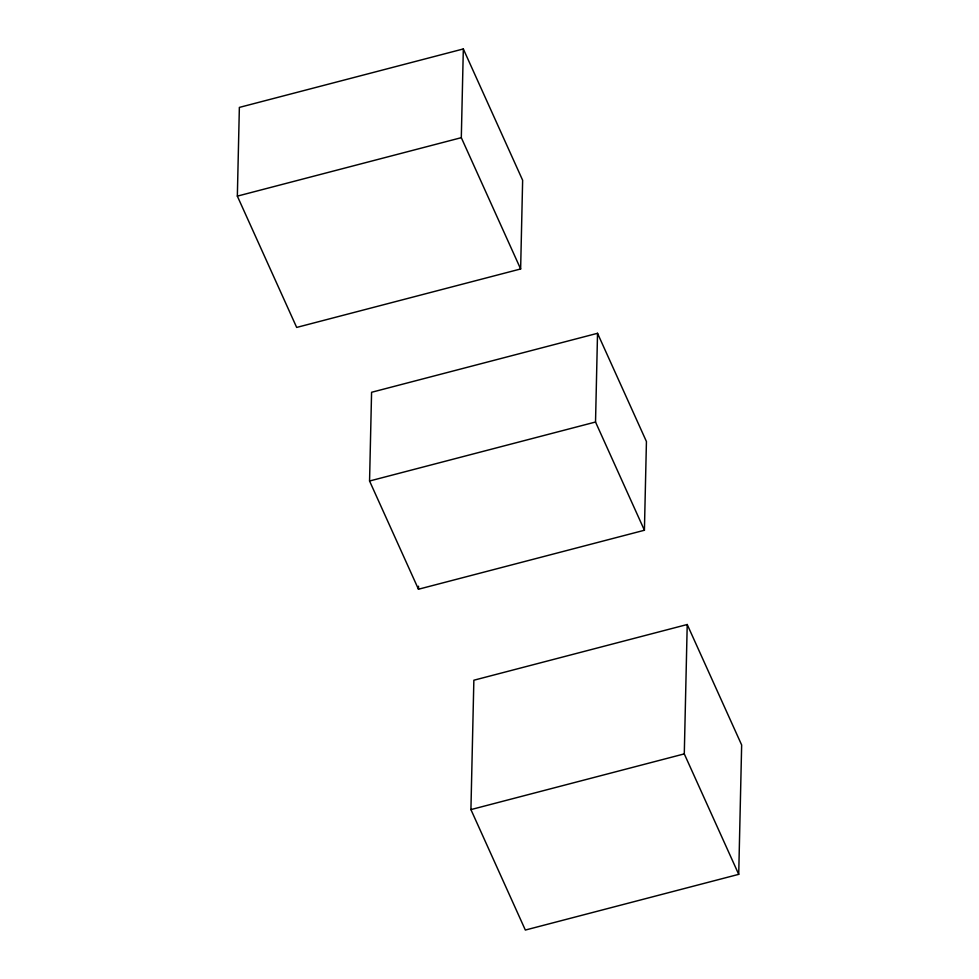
<?xml version="1.0" encoding="UTF-8"?>
<svg xmlns="http://www.w3.org/2000/svg" width="979" height="979" viewBox="0 0 979 979"><rect width="100%" height="100%" fill="white"/><g stroke="black" fill="none" stroke-linecap="round" stroke-linejoin="round"><path stroke-width="1.47" d="M237.346 196.13L239.365 107.409L463.324 48.95L522.639 180.246L520.632 268.968L296.674 327.427L237.346 196.13L461.305 137.672L463.324 48.95M369.56 481.007L371.579 392.285L597.533 333.301L646.434 441.529L644.415 530.251L418.461 589.236L369.56 481.007L595.526 422.022L597.533 333.301M418.461 589.236L418.522 586.225M470.923 809.596L473.86 680.221L687.221 624.516L741.654 744.982L738.717 874.345L525.344 930.05L470.923 809.596L684.284 753.891L687.221 624.516M595.526 422.022L644.415 530.251M461.305 137.672L520.632 268.968M684.284 753.891L738.717 874.345"/></g></svg>
